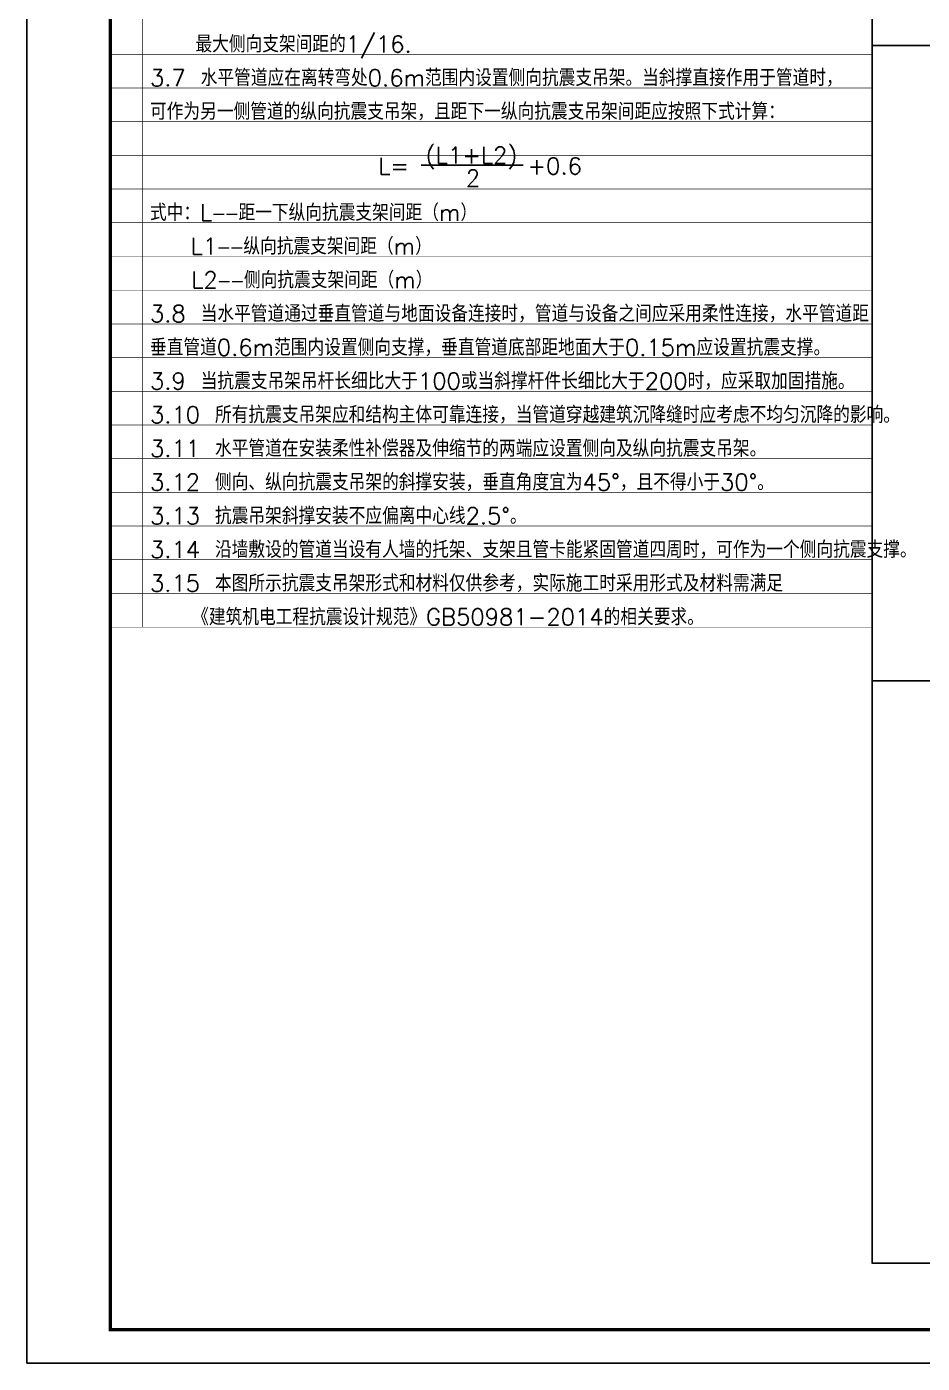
# Model space of a CAD drawing. Extents: x 1725261 to 1937680, y 860327 to 1571294.
# Drawn here: x 1791341 to 1818143, y 1202517 to 1242498 of the extents above; entities that cross this region are included whole.
import ezdxf

# ---------------------------------------------------------------- set-up
doc = ezdxf.new("R2010")
doc.units = 0
doc.header["$LTSCALE"] = 1000
doc.header["$MEASUREMENT"] = 0
for name, color, linetype in [('0s_水标注', 7, 'Continuous'), ('WP_TEXTLINE', 107, 'Continuous'), ('图框', 140, 'Continuous')]:
    doc.layers.add(name, color=color, linetype=linetype)
doc.layers.add('A-文字', color=3, linetype='Continuous', lineweight=30)
doc.styles.add('HZ', font='TXT', dxfattribs={"bigfont": 'HZTXT'})

# ---------------------------------------------------------------- blocks, each defined once
blk = doc.blocks.new('GDGDGRDGDRGDR')
at = {"layer": '图框'}
blk.add_lwpolyline([(148133, -148204), (190183, -148204), (190183, -118504), (148133, -118504)], close=True, dxfattribs=at)
at = {"layer": '图框', "const_width": 50}
blk.add_lwpolyline([(149383, -147704), (189683, -147704), (189683, -119004), (149383, -119004)], close=True, dxfattribs=at)

msp = doc.modelspace()

# ---------------------------------------------------------------- linework, layer by layer
at = {"color": 7}
for p, q in [((1816638.2, 1222928.1), (1816638.2, 1241937.5)), ((1840720, 1241937.5), (1816642.5, 1241941.5)), ((1816638.2, 1222928.1), (1863455.1, 1222928.1)), ((1840715.3, 1222928.1), (1816638.2, 1222928.1)), ((1816638.2, 1205507.8), (1816638.2, 1222928.1)), ((1816635.9, 1205507.8), (1863452.7, 1205507.8))]:
    msp.add_line(p, q, dxfattribs=at)
msp.add_lwpolyline([(1816638.2, 1256792.8), (1829315.4, 1256792.8), (1829315.4, 1241937.5), (1816638.2, 1241937.5)], close=True)
at = {"layer": '0s_水标注', "const_width": 18}
for points in [[(1793860.8, 1256792.8), (1793860.8, 1226552.8)], [(1794801.1, 1256792.8), (1794801.1, 1224536.8)], [(1816638.2, 1237640.8), (1793860.8, 1237640.8)], [(1816638.2, 1236632.8), (1793860.8, 1236632.8)], [(1816638.2, 1235624.8), (1793860.8, 1235624.8)], [(1816638.2, 1234616.8), (1793860.8, 1234616.8)], [(1816638.2, 1233608.8), (1793860.8, 1233608.8)], [(1816638.2, 1232600.8), (1793860.8, 1232600.8)], [(1816638.2, 1231592.8), (1793860.8, 1231592.8)], [(1816638.2, 1230584.8), (1793860.8, 1230584.8)], [(1816638.2, 1229576.8), (1793860.8, 1229576.8)], [(1816638.2, 1229576.8), (1793860.8, 1229576.8)], [(1816638.2, 1228568.8), (1793860.8, 1228568.8)], [(1816638.2, 1227560.8), (1793860.8, 1227560.8)], [(1816638.2, 1226552.8), (1793860.8, 1226552.8)], [(1816638.2, 1225544.8), (1793860.8, 1225544.8)], [(1816638.2, 1224536.8), (1793860.8, 1224536.8)]]:
    msp.add_lwpolyline(points, dxfattribs=at)
at = {"layer": '0s_水标注'}
msp.add_lwpolyline([(1803146, 1238354.4), (1806202.4, 1238354.4)], dxfattribs=at)
at = {"layer": 'A-文字'}
msp.add_lwpolyline([(1793841.1, 1260917.1), (1864445.2, 1260917.1), (1864445.2, 1203515.5), (1793841.1, 1203515.5)], close=True, dxfattribs=at)
at = {"layer": 'WP_TEXTLINE', "const_width": 18}
for points in [[(1816638.2, 1256792.8), (1816638.2, 1224536.8)], [(1816638.2, 1241672.8), (1793860.8, 1241672.8)], [(1816638.2, 1240664.8), (1793860.8, 1240664.8)], [(1816638.2, 1239656.8), (1793860.8, 1239656.8)], [(1816638.2, 1238648.8), (1793860.8, 1238648.8)]]:
    msp.add_lwpolyline(points, dxfattribs=at)

# ---------------------------------------------------------------- block references
at = {"xscale": 2, "yscale": 2, "zscale": 2}
msp.add_blockref('GDGDGRDGDRGDR', (1495075.4, 1498925.5), dxfattribs=at)

# ---------------------------------------------------------------- texts
at = {"layer": '0s_水标注', "style": 'HZ'}
for s, p in [('最大侧向支架间距的1/16.', (1796389.9, 1241728.4)), ('3.7 水平管道应在离转弯处0.6m范围内设置侧向抗震支吊架。当斜撑直接作用于管道时， ', (1795029.9, 1240720.4)), ('可作为另一侧管道的纵向抗震支吊架，且距下一纵向抗震支吊架间距应按照下式计算：', (1795029.9, 1239712.4)), ('(L1+L2)', (1803283, 1238402.9)), ('L=', (1801860.4, 1238080.9)), ('2', (1804483, 1237717.8)), ('+0.6', (1806328.5, 1238080.9)), ('式中：L——距一下纵向抗震支架间距（m）', (1795029.9, 1236688.4)), ('L1——纵向抗震支架间距（m）', (1796247.2, 1235680.4)), ('L2——侧向抗震支架间距（m）', (1796264.2, 1234672.4)), ('3.8 当水平管道通过垂直管道与地面设备连接时，管道与设备之间应采用柔性连接，水平管道距 ', (1795029.9, 1233664.4)), ('垂直管道0.6m范围内设置侧向支撑，垂直管道底部距地面大于0.15m应设置抗震支撑。', (1795029.9, 1232656.4)), ('3.9 当抗震支吊架吊杆长细比大于100或当斜撑杆件长细比大于200时，应采取加固措施。', (1795029.9, 1231648.4)), ('3.10 所有抗震支吊架应和结构主体可靠连接，当管道穿越建筑沉降缝时应考虑不均匀沉降的影响。', (1795029.9, 1230640.4)), ('3.11 水平管道在安装柔性补偿器及伸缩节的两端应设置侧向及纵向抗震支吊架。', (1795029.9, 1229632.4)), ('3.12 侧向、纵向抗震支吊架的斜撑安装，垂直角度宜为45°，且不得小于30°。', (1795029.9, 1228624.4)), ('3.13 抗震吊架斜撑安装不应偏离中心线2.5°。', (1795029.9, 1227616.4)), ('3.14 沿墙敷设的管道当设有人墙的托架、支架且管卡能紧固管道四周时，可作为一个侧向抗震支撑。', (1795029.9, 1226608.4)), ('3.15 本图所示抗震支吊架形式和材料仅供参考，实际施工时采用形式及材料需满足 ', (1795029.9, 1225600.4)), ('《建筑机电工程抗震设计规范》GB50981-2014的相关要求。', (1796292.5, 1224592.4))]:
    msp.add_text(s, height=500, dxfattribs=at).set_placement(p)

doc.saveas('drawing.dxf')
